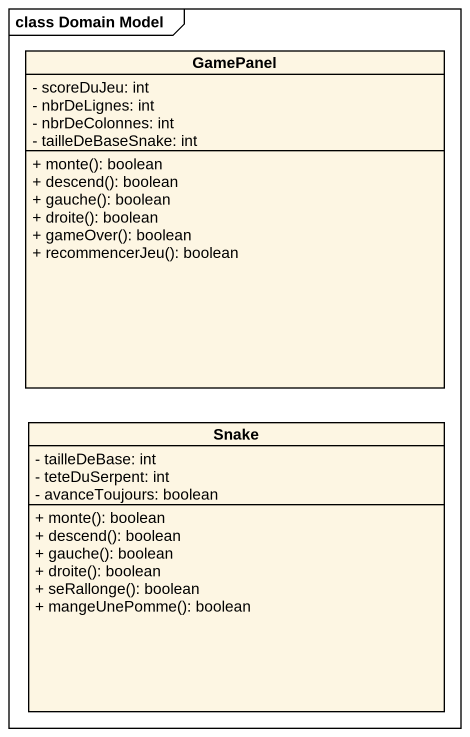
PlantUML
@startuml
mainframe class Domain Model
hide circle
hide empty members
skinparam classAttributeIconSize 0
class GamePanel {
  - scoreDuJeu: int
  - nbrDeLignes: int
  - nbrDeColonnes: int
  - tailleDeBaseSnake: int
  + monte(): boolean
  + descend(): boolean
  + gauche(): boolean
  + droite(): boolean
  + gameOver(): boolean
  + recommencerJeu(): boolean
}
class Snake {
  - tailleDeBase: int
  - teteDuSerpent: int
  - avanceToujours: boolean
  + monte(): boolean
  + descend(): boolean
  + gauche(): boolean
  + droite(): boolean
  + seRallonge(): boolean
  + mangeUnePomme(): boolean
}
@enduml
